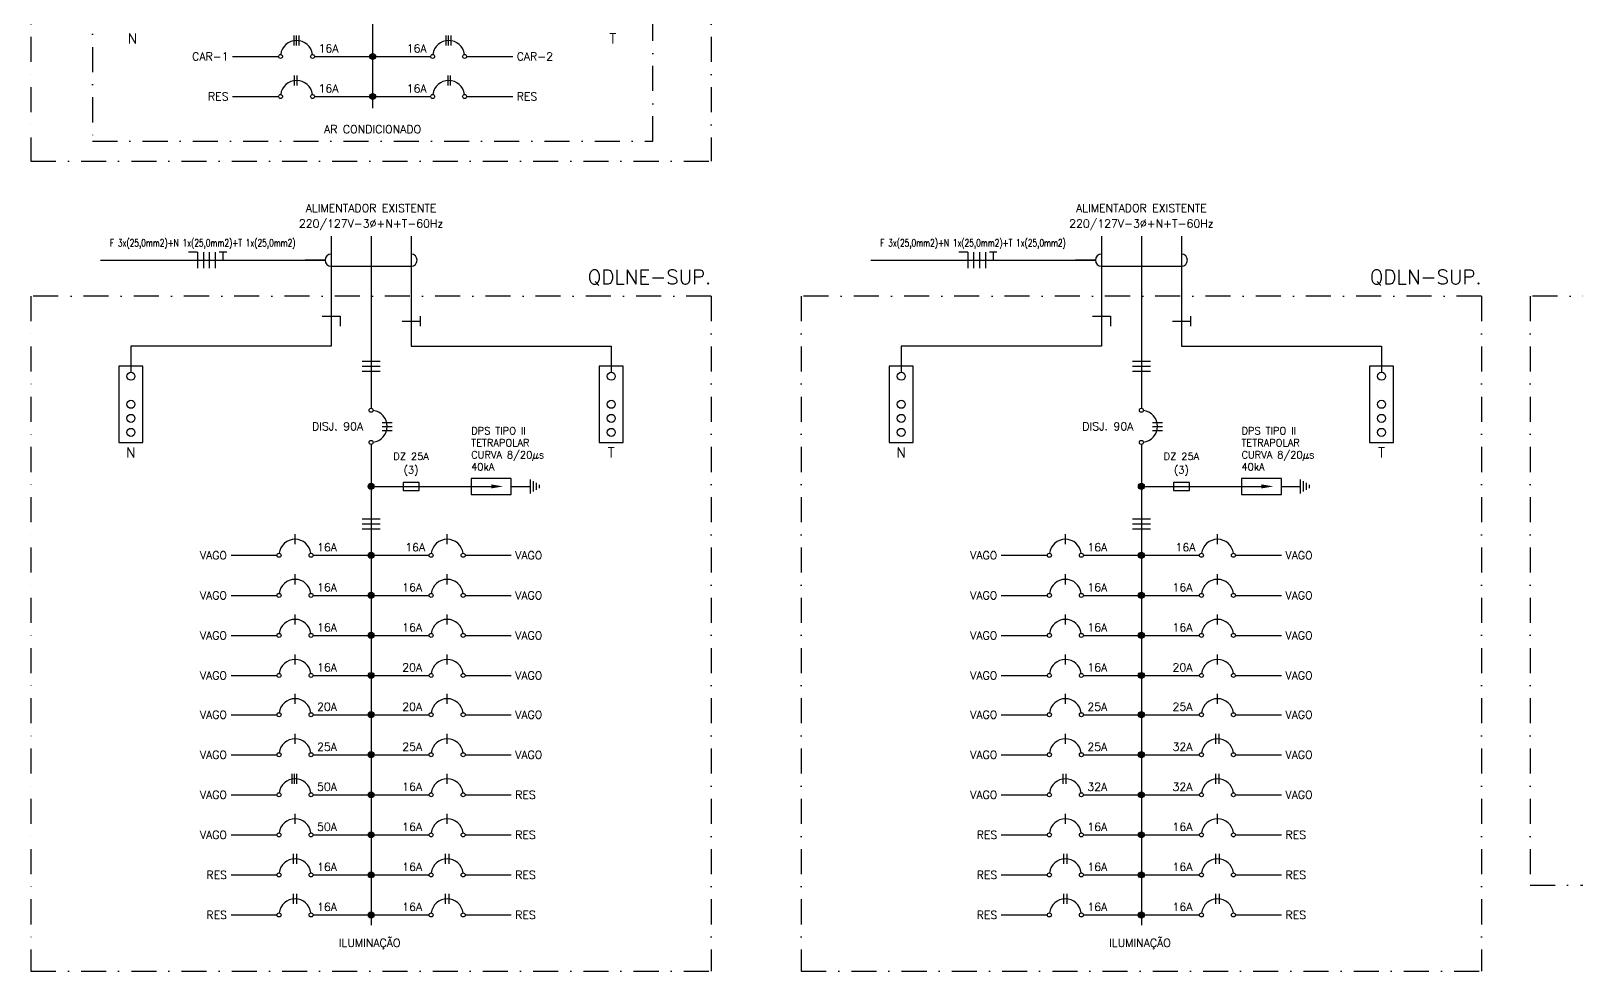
# Model space of a CAD drawing. Header units: millimetres. Extents: x 264 to 2008, y -909 to 432.
# Drawn here: x 264 to 1036, y -909 to -439 of the extents above; entities that cross this region are included whole.
import ezdxf
from ezdxf.enums import TextEntityAlignment as Align

# ---------------------------------------------------------------- set-up
doc = ezdxf.new("R2010")
doc.units = ezdxf.units.MM
doc.linetypes.add('DASHDOT2', pattern=[0.5, 0.25, -0.125, 0, -0.125])
for name, color, linetype in [('A-FINA', 2, 'Continuous'), ('A-SETA', 2, 'Continuous'), ('A-SIMBELET', 10, 'Continuous'), ('A-TEXTO', 7, 'Continuous'), ('EL-SIMB', 10, 'Continuous'), ('EL-TEXTO', 7, 'Continuous')]:
    doc.layers.add(name, color=color, linetype=linetype)
doc.styles.add('ROMANS', font='simplex.shx', dxfattribs={"height": 0.2, "bigfont": 'simp.shx'})
doc.styles.get("Standard").update_dxf_attribs({"font": 'romans.shx'})

msp = doc.modelspace()

# ---------------------------------------------------------------- linework, layer by layer
at = {"layer": 'A-FINA', "color": 7, "linetype": 'DASHDOT2', "ltscale": 50}
for p, q in [((263.69, 385.97), (263.69, -504.45)), ((603.69, 385.97), (603.69, -504.45)), ((263.69, -504.45), (603.69, -504.45)), ((263.69, -504.45), (603.69, -504.45)), ((263.69, -571.83), (263.69, -908.86)), ((603.69, -571.83), (263.69, -571.83)), ((603.69, -571.83), (603.69, -908.86)), ((648.61, -571.83), (648.61, -908.86)), ((988.61, -571.83), (648.61, -571.83)), ((988.61, -571.83), (988.61, -908.86)), ((1012.85, -571.83), (1012.85, -866.04)), ((1352.85, -571.83), (1012.85, -571.83)), ((1012.85, -866.04), (1352.85, -866.04)), ((263.69, -908.86), (603.69, -908.86)), ((648.61, -908.86), (988.61, -908.86))]:
    msp.add_line(p, q, dxfattribs=at)
msp.add_lwpolyline([(574.44, -372.11), (294.44, -372.11), (294.44, -494.45), (574.44, -494.45)], close=True, dxfattribs=at)
at = {"layer": 'A-SETA'}
for p, q in [((298.54, -553.83), (410.69, -553.83)), ((410.69, -553.83), (400.69, -553.83)), ((683.46, -553.83), (795.61, -553.83)), ((795.61, -553.83), (785.61, -553.83)), ((413.69, -556.83), (453.69, -556.83)), ((798.61, -556.83), (838.61, -556.83))]:
    msp.add_line(p, q, dxfattribs=at)
for centre, start, end in [((413.69, -553.83), 90, 270), ((453.69, -553.83), 270, 90), ((798.61, -553.83), 90, 270), ((838.61, -553.83), 270, 90)]:
    msp.add_arc(centre, 3, start, end, dxfattribs=at)
at = {"layer": 'A-SIMBELET'}
for p, q in [((346.92, -549.8), (342.46, -549.8)), ((346.92, -549.8), (346.92, -557.85)), ((349.86, -549.8), (349.86, -557.85)), ((352.81, -549.8), (352.81, -557.85)), ((355.76, -549.8), (355.76, -557.85)), ((361.52, -549.8), (357.74, -549.8)), ((359.63, -549.8), (359.63, -553.83)), ((731.83, -549.8), (727.38, -549.8)), ((731.83, -549.8), (731.83, -557.85)), ((734.78, -549.8), (734.78, -557.85)), ((737.73, -549.8), (737.73, -557.85)), ((740.67, -549.8), (740.67, -557.85)), ((746.44, -549.8), (742.65, -549.8)), ((744.55, -549.8), (744.55, -553.83))]:
    msp.add_line(p, q, dxfattribs=at)
at = {"layer": 'EL-SIMB', "color": 10}
for p, q in [((434.44, -416.11), (434.44, -477.85)), ((395.18, -446.61), (395.18, -441.61)), ((396.42, -446.61), (396.42, -441.61)), ((397.68, -446.61), (397.68, -441.61)), ((471.18, -446.61), (471.18, -441.61)), ((472.42, -446.61), (472.42, -441.61)), ((473.68, -446.61), (473.68, -441.61)), ((364.44, -452.11), (387.44, -452.11)), ((405.44, -452.11), (463.44, -452.11)), ((481.44, -452.11), (504.44, -452.11)), ((395.45, -466.61), (395.45, -461.61)), ((396.71, -466.61), (396.71, -461.61)), ((472.14, -466.61), (472.14, -461.61)), ((473.4, -466.61), (473.4, -461.61)), ((364.44, -472.11), (387.44, -472.11)), ((405.44, -472.11), (463.44, -472.11)), ((481.44, -472.11), (504.44, -472.11)), ((433.69, -541.83), (433.69, -627.83)), ((818.61, -541.83), (818.61, -627.83)), ((429.19, -604.33), (438.19, -604.33)), ((429.19, -606.83), (438.19, -606.83)), ((429.19, -609.33), (438.19, -609.33)), ((814.11, -604.33), (823.11, -604.33)), ((814.11, -606.83), (823.11, -606.83)), ((814.11, -609.33), (823.11, -609.33)), ((439.19, -634.83), (444.19, -634.83)), ((439.19, -636.83), (444.19, -636.83)), ((439.19, -638.83), (444.19, -638.83)), ((824.11, -634.83), (829.11, -634.83)), ((824.11, -636.83), (829.11, -636.83)), ((824.11, -638.83), (829.11, -638.83)), ((433.69, -645.83), (433.69, -885.97)), ((818.61, -645.83), (818.61, -885.97)), ((513.09, -663.36), (513.09, -670.29)), ((898.01, -663.36), (898.01, -670.29)), ((433.69, -666.83), (493.69, -666.83)), ((503.69, -666.83), (513.09, -666.83)), ((514.59, -664.23), (514.59, -669.42)), ((516.09, -665.09), (516.09, -668.56)), ((517.59, -665.96), (517.59, -667.69)), ((818.61, -666.83), (878.61, -666.83)), ((888.61, -666.83), (898.01, -666.83)), ((899.51, -664.23), (899.51, -669.42)), ((901.01, -665.09), (901.01, -668.56)), ((902.51, -665.96), (902.51, -667.69)), ((429.19, -682.96), (438.19, -682.96)), ((429.19, -685.46), (438.19, -685.46)), ((814.11, -682.96), (823.11, -682.96)), ((814.11, -685.46), (823.11, -685.46)), ((395.69, -695.73), (395.69, -690.73)), ((429.19, -687.96), (438.19, -687.96)), ((471.69, -695.73), (471.69, -690.73)), ((780.61, -695.73), (780.61, -690.73)), ((814.11, -687.96), (823.11, -687.96)), ((856.61, -695.73), (856.61, -690.73)), ((363.69, -701.23), (386.69, -701.23)), ((404.69, -701.23), (462.69, -701.23)), ((480.69, -701.23), (503.69, -701.23)), ((748.61, -701.23), (771.61, -701.23)), ((789.61, -701.23), (847.61, -701.23)), ((865.61, -701.23), (888.61, -701.23)), ((395.69, -715.73), (395.69, -710.73)), ((471.69, -715.73), (471.69, -710.73)), ((780.61, -715.73), (780.61, -710.73)), ((856.61, -715.73), (856.61, -710.73)), ((363.69, -721.23), (386.69, -721.23)), ((404.69, -721.23), (462.69, -721.23)), ((480.69, -721.23), (503.69, -721.23)), ((748.61, -721.23), (771.61, -721.23)), ((789.61, -721.23), (847.61, -721.23)), ((865.61, -721.23), (888.61, -721.23)), ((395.69, -735.73), (395.69, -730.73)), ((471.69, -735.73), (471.69, -730.73)), ((780.61, -735.73), (780.61, -730.73)), ((856.61, -735.73), (856.61, -730.73)), ((363.69, -741.23), (386.69, -741.23)), ((404.69, -741.23), (462.69, -741.23)), ((480.69, -741.23), (503.69, -741.23)), ((748.61, -741.23), (771.61, -741.23)), ((789.61, -741.23), (847.61, -741.23)), ((865.61, -741.23), (888.61, -741.23)), ((395.69, -755.73), (395.69, -750.73)), ((471.69, -755.73), (471.69, -750.73)), ((780.61, -755.73), (780.61, -750.73)), ((856.61, -755.73), (856.61, -750.73)), ((363.69, -761.23), (386.69, -761.23)), ((404.69, -761.23), (462.69, -761.23)), ((480.69, -761.23), (503.69, -761.23)), ((748.61, -761.23), (771.61, -761.23)), ((789.61, -761.23), (847.61, -761.23)), ((865.61, -761.23), (888.61, -761.23)), ((395.69, -775.33), (395.69, -770.33)), ((471.69, -775.33), (471.69, -770.33)), ((780.61, -775.33), (780.61, -770.33)), ((856.61, -775.33), (856.61, -770.33)), ((363.69, -780.83), (386.69, -780.83)), ((404.69, -780.83), (462.69, -780.83)), ((480.69, -780.83), (503.69, -780.83)), ((748.61, -780.83), (771.61, -780.83)), ((789.61, -780.83), (847.61, -780.83)), ((865.61, -780.83), (888.61, -780.83)), ((395.69, -795.33), (395.69, -790.33)), ((471.69, -795.33), (471.69, -790.33)), ((780.61, -795.33), (780.61, -790.33)), ((855.79, -795.33), (855.79, -790.33)), ((857.51, -795.33), (857.51, -790.33)), ((363.69, -800.83), (386.69, -800.83)), ((404.69, -800.83), (462.69, -800.83)), ((480.69, -800.83), (503.69, -800.83)), ((748.61, -800.83), (771.61, -800.83)), ((789.61, -800.83), (847.61, -800.83)), ((865.61, -800.83), (888.61, -800.83)), ((394.25, -815.33), (394.25, -810.33)), ((395.38, -815.33), (395.38, -810.33)), ((396.52, -815.33), (396.52, -810.33)), ((471.69, -815.33), (471.69, -810.33)), ((779.46, -815.33), (779.46, -810.33)), ((780.97, -815.33), (780.97, -810.33)), ((855.79, -815.33), (855.79, -810.33)), ((857.51, -815.33), (857.51, -810.33)), ((363.69, -820.83), (386.69, -820.83)), ((404.69, -820.83), (462.69, -820.83)), ((480.69, -820.83), (503.69, -820.83)), ((748.61, -820.83), (771.61, -820.83)), ((789.61, -820.83), (847.61, -820.83)), ((865.61, -820.83), (888.61, -820.83)), ((395.69, -835.33), (395.69, -830.33)), ((471.69, -835.33), (471.69, -830.33)), ((780.61, -835.33), (780.61, -830.33)), ((856.61, -835.33), (856.61, -830.33)), ((363.69, -840.83), (386.69, -840.83)), ((404.69, -840.83), (462.69, -840.83)), ((480.69, -840.83), (503.69, -840.83)), ((748.61, -840.83), (771.61, -840.83)), ((789.61, -840.83), (847.61, -840.83)), ((865.61, -840.83), (888.61, -840.83)), ((394.88, -855.33), (394.88, -850.33)), ((396.64, -855.33), (396.64, -850.33)), ((470.88, -855.33), (470.88, -850.33)), ((472.64, -855.33), (472.64, -850.33)), ((779.8, -855.33), (779.8, -850.33)), ((781.55, -855.33), (781.55, -850.33)), ((855.8, -855.33), (855.8, -850.33)), ((857.55, -855.33), (857.55, -850.33)), ((363.69, -860.83), (386.69, -860.83)), ((404.69, -860.83), (462.69, -860.83)), ((480.69, -860.83), (503.69, -860.83)), ((748.61, -860.83), (771.61, -860.83)), ((789.61, -860.83), (847.61, -860.83)), ((865.61, -860.83), (888.61, -860.83)), ((394.88, -875.33), (394.88, -870.33)), ((396.64, -875.33), (396.64, -870.33)), ((470.88, -875.33), (470.88, -870.33)), ((472.64, -875.33), (472.64, -870.33)), ((779.8, -875.33), (779.8, -870.33)), ((781.55, -875.33), (781.55, -870.33)), ((855.8, -875.33), (855.8, -870.33)), ((857.55, -875.33), (857.55, -870.33)), ((363.69, -880.83), (386.69, -880.83)), ((404.69, -880.83), (462.69, -880.83)), ((480.69, -880.83), (503.69, -880.83)), ((748.61, -880.83), (771.61, -880.83)), ((789.61, -880.83), (847.61, -880.83)), ((865.61, -880.83), (888.61, -880.83))]:
    msp.add_line(p, q, dxfattribs=at)
at = {"layer": 'EL-SIMB', "color": 160}
for p, q in [((413.69, -541.83), (413.69, -596.83)), ((798.61, -541.83), (798.61, -596.83)), ((409.19, -581.83), (418.19, -581.83)), ((418.19, -581.83), (418.19, -586.83)), ((794.11, -581.83), (803.11, -581.83)), ((803.11, -581.83), (803.11, -586.83)), ((313.69, -596.83), (313.69, -609.83)), ((413.69, -596.83), (313.69, -596.83)), ((698.61, -596.83), (698.61, -609.83)), ((798.61, -596.83), (698.61, -596.83))]:
    msp.add_line(p, q, dxfattribs=at)
at = {"layer": 'EL-SIMB', "color": 70}
for p, q in [((453.69, -541.83), (453.69, -596.83)), ((838.61, -541.83), (838.61, -596.83)), ((449.19, -584.33), (458.19, -584.33)), ((458.19, -581.83), (458.19, -586.83)), ((834.11, -584.33), (843.11, -584.33)), ((843.11, -581.83), (843.11, -586.83)), ((453.69, -596.83), (553.69, -596.83)), ((553.69, -596.83), (553.69, -609.83)), ((838.61, -596.83), (938.61, -596.83)), ((938.61, -596.83), (938.61, -609.83))]:
    msp.add_line(p, q, dxfattribs=at)
at = {"layer": 'EL-SIMB', "color": 10, "const_width": 1.5}
for points in [[(433.69, -452.11, 1), (435.19, -452.11, 1)], [(433.69, -452.11, 1), (435.19, -452.11, 1)], [(433.69, -472.11, 1), (435.19, -472.11, 1)], [(433.69, -472.11, 1), (435.19, -472.11, 1)], [(432.94, -666.83, 1), (434.44, -666.83, 1)], [(817.86, -666.83, 1), (819.36, -666.83, 1)], [(432.94, -701.23, 1), (434.44, -701.23, 1)], [(817.86, -701.23, 1), (819.36, -701.23, 1)], [(432.94, -721.23, 1), (434.44, -721.23, 1)], [(817.86, -721.23, 1), (819.36, -721.23, 1)], [(432.94, -741.23, 1), (434.44, -741.23, 1)], [(817.86, -741.23, 1), (819.36, -741.23, 1)], [(432.94, -761.23, 1), (434.44, -761.23, 1)], [(817.86, -761.23, 1), (819.36, -761.23, 1)], [(432.94, -780.83, 1), (434.44, -780.83, 1)], [(817.86, -780.83, 1), (819.36, -780.83, 1)], [(432.94, -800.83, 1), (434.44, -800.83, 1)], [(817.86, -800.83, 1), (819.36, -800.83, 1)], [(432.94, -820.83, 1), (434.44, -820.83, 1)], [(817.86, -820.83, 1), (819.36, -820.83, 1)], [(432.94, -840.83, 1), (434.44, -840.83, 1)], [(817.86, -840.83, 1), (819.36, -840.83, 1)], [(432.94, -860.83, 1), (434.44, -860.83, 1)], [(817.86, -860.83, 1), (819.36, -860.83, 1)], [(432.94, -880.83, 1), (434.44, -880.83, 1)], [(817.86, -880.83, 1), (819.36, -880.83, 1)]]:
    msp.add_lwpolyline(points, format="xyb", close=True, dxfattribs=at)
at = {"layer": 'EL-SIMB', "color": 160}
for points in [[(307.69, -644.83), (319.69, -644.83), (319.69, -606.83), (307.69, -606.83)], [(692.61, -644.83), (704.61, -644.83), (704.61, -606.83), (692.61, -606.83)]]:
    msp.add_lwpolyline(points, close=True, dxfattribs=at)
at = {"layer": 'EL-SIMB', "color": 70}
for points in [[(547.69, -644.83), (559.69, -644.83), (559.69, -606.83), (547.69, -606.83)], [(932.61, -644.83), (944.61, -644.83), (944.61, -606.83), (932.61, -606.83)]]:
    msp.add_lwpolyline(points, close=True, dxfattribs=at)
at = {"layer": 'EL-SIMB', "color": 10}
for points in [[(483.69, -662.83), (483.69, -670.83), (503.69, -670.83), (503.69, -662.83)], [(868.61, -662.83), (868.61, -670.83), (888.61, -670.83), (888.61, -662.83)], [(449.69, -668.83), (457.69, -668.83), (457.69, -664.83), (449.69, -664.83)], [(834.61, -668.83), (842.61, -668.83), (842.61, -664.83), (834.61, -664.83)]]:
    msp.add_lwpolyline(points, close=True, dxfattribs=at)
for centre, radius in [((388.44, -452.11), 1), ((404.44, -452.11), 1), ((434.44, -452.11), 1.5), ((434.44, -452.11), 1.5), ((464.44, -452.11), 1), ((480.44, -452.11), 1), ((434.44, -472.11), 1.5), ((434.44, -472.11), 1.5), ((388.44, -472.11), 1), ((404.44, -472.11), 1), ((464.44, -472.11), 1), ((480.44, -472.11), 1), ((433.69, -628.83), 1), ((818.61, -628.83), 1), ((433.69, -644.83), 1), ((818.61, -644.83), 1), ((433.69, -666.83), 1.5), ((818.61, -666.83), 1.5), ((387.69, -701.23), 1), ((403.69, -701.23), 1), ((433.69, -701.23), 1.5), ((463.69, -701.23), 1), ((479.69, -701.23), 1), ((772.61, -701.23), 1), ((788.61, -701.23), 1), ((818.61, -701.23), 1.5), ((848.61, -701.23), 1), ((864.61, -701.23), 1), ((387.69, -721.23), 1), ((403.69, -721.23), 1), ((433.69, -721.23), 1.5), ((463.69, -721.23), 1), ((479.69, -721.23), 1), ((772.61, -721.23), 1), ((788.61, -721.23), 1), ((818.61, -721.23), 1.5), ((848.61, -721.23), 1), ((864.61, -721.23), 1), ((387.69, -741.23), 1), ((403.69, -741.23), 1), ((433.69, -741.23), 1.5), ((463.69, -741.23), 1), ((479.69, -741.23), 1), ((772.61, -741.23), 1), ((788.61, -741.23), 1), ((818.61, -741.23), 1.5), ((848.61, -741.23), 1), ((864.61, -741.23), 1), ((387.69, -761.23), 1), ((403.69, -761.23), 1), ((433.69, -761.23), 1.5), ((463.69, -761.23), 1), ((479.69, -761.23), 1), ((772.61, -761.23), 1), ((788.61, -761.23), 1), ((818.61, -761.23), 1.5), ((848.61, -761.23), 1), ((864.61, -761.23), 1), ((387.69, -780.83), 1), ((403.69, -780.83), 1), ((433.69, -780.83), 1.5), ((463.69, -780.83), 1), ((479.69, -780.83), 1), ((772.61, -780.83), 1), ((788.61, -780.83), 1), ((818.61, -780.83), 1.5), ((848.61, -780.83), 1), ((864.61, -780.83), 1), ((387.69, -800.83), 1), ((403.69, -800.83), 1), ((433.69, -800.83), 1.5), ((463.69, -800.83), 1), ((479.69, -800.83), 1), ((772.61, -800.83), 1), ((788.61, -800.83), 1), ((818.61, -800.83), 1.5), ((848.61, -800.83), 1), ((864.61, -800.83), 1), ((387.69, -820.83), 1), ((403.69, -820.83), 1), ((433.69, -820.83), 1.5), ((463.69, -820.83), 1), ((479.69, -820.83), 1), ((772.61, -820.83), 1), ((788.61, -820.83), 1), ((818.61, -820.83), 1.5), ((848.61, -820.83), 1), ((864.61, -820.83), 1), ((387.69, -840.83), 1), ((403.69, -840.83), 1), ((433.69, -840.83), 1.5), ((463.69, -840.83), 1), ((479.69, -840.83), 1), ((772.61, -840.83), 1), ((788.61, -840.83), 1), ((818.61, -840.83), 1.5), ((848.61, -840.83), 1), ((864.61, -840.83), 1), ((387.69, -860.83), 1), ((403.69, -860.83), 1), ((433.69, -860.83), 1.5), ((463.69, -860.83), 1), ((479.69, -860.83), 1), ((772.61, -860.83), 1), ((788.61, -860.83), 1), ((818.61, -860.83), 1.5), ((848.61, -860.83), 1), ((864.61, -860.83), 1), ((387.69, -880.83), 1), ((403.69, -880.83), 1), ((433.69, -880.83), 1.5), ((463.69, -880.83), 1), ((479.69, -880.83), 1), ((772.61, -880.83), 1), ((788.61, -880.83), 1), ((818.61, -880.83), 1.5), ((848.61, -880.83), 1), ((864.61, -880.83), 1)]:
    msp.add_circle(centre, radius, dxfattribs=at)
at = {"layer": 'EL-SIMB', "color": 160}
for centre in [(313.69, -611.83), (698.61, -611.83), (313.69, -625.83), (698.61, -625.83), (313.69, -632.83), (698.61, -632.83), (313.69, -639.83), (698.61, -639.83)]:
    msp.add_circle(centre, 2, dxfattribs=at)
at = {"layer": 'EL-SIMB', "color": 70}
for centre in [(553.69, -611.83), (938.61, -611.83), (553.69, -625.83), (938.61, -625.83), (553.69, -632.83), (938.61, -632.83), (553.69, -639.83), (938.61, -639.83)]:
    msp.add_circle(centre, 2, dxfattribs=at)
at = {"layer": 'EL-SIMB', "color": 10}
for centre, start, end in [((396.44, -452.11), 7.16664, 172.83336), ((472.44, -452.11), 7.16664, 172.83336), ((396.44, -472.11), 7.16664, 172.83336), ((472.44, -472.11), 7.16664, 172.83336), ((433.69, -636.83), 277.16664, 82.83336), ((818.61, -636.83), 277.16664, 82.83336), ((395.69, -701.23), 7.16664, 172.83336), ((471.69, -701.23), 7.16664, 172.83336), ((780.61, -701.23), 7.16664, 172.83336), ((856.61, -701.23), 7.16664, 172.83336), ((395.69, -721.23), 7.16664, 172.83336), ((471.69, -721.23), 7.16664, 172.83336), ((780.61, -721.23), 7.16664, 172.83336), ((856.61, -721.23), 7.16664, 172.83336), ((395.69, -741.23), 7.16664, 172.83336), ((471.69, -741.23), 7.16664, 172.83336), ((780.61, -741.23), 7.16664, 172.83336), ((856.61, -741.23), 7.16664, 172.83336), ((395.69, -761.23), 7.16664, 172.83336), ((471.69, -761.23), 7.16664, 172.83336), ((780.61, -761.23), 7.16664, 172.83336), ((856.61, -761.23), 7.16664, 172.83336), ((395.69, -780.83), 7.16664, 172.83336), ((471.69, -780.83), 7.16664, 172.83336), ((780.61, -780.83), 7.16664, 172.83336), ((856.61, -780.83), 7.16664, 172.83336), ((395.69, -800.83), 7.16664, 172.83336), ((471.69, -800.83), 7.16664, 172.83336), ((780.61, -800.83), 7.16664, 172.83336), ((856.61, -800.83), 7.16664, 172.83336), ((395.69, -820.83), 7.16664, 172.83336), ((471.69, -820.83), 7.16664, 172.83336), ((780.61, -820.83), 7.16664, 172.83336), ((856.61, -820.83), 7.16664, 172.83336), ((395.69, -840.83), 7.16664, 172.83336), ((471.69, -840.83), 7.16664, 172.83336), ((780.61, -840.83), 7.16664, 172.83336), ((856.61, -840.83), 7.16664, 172.83336), ((395.69, -860.83), 7.16664, 172.83336), ((471.69, -860.83), 7.16664, 172.83336), ((780.61, -860.83), 7.16664, 172.83336), ((856.61, -860.83), 7.16664, 172.83336), ((395.69, -880.83), 7.16664, 172.83336), ((471.69, -880.83), 7.16664, 172.83336), ((780.61, -880.83), 7.16664, 172.83336), ((856.61, -880.83), 7.16664, 172.83336)]:
    msp.add_arc(centre, 8, start, end, dxfattribs=at)
for points in [[(493.69, -665.83), (493.69, -667.83), (499.69, -666.83)], [(878.61, -665.83), (878.61, -667.83), (884.61, -666.83)]]:
    msp.add_solid(points, dxfattribs=at)

# ---------------------------------------------------------------- texts
at = {"layer": 'A-TEXTO', "style": 'ROMANS', "width": 0.75}
for p in [(303.23, -547), (688.15, -547)]:
    msp.add_text('F 3x(25,0mm2)+N 1x(25,0mm2)+T 1x(25,0mm2)', height=3.6, dxfattribs=at).set_placement(p)
at = {"layer": 'EL-TEXTO', "color": 160, "style": 'ROMANS'}
for p in [(314.44, -443.11), (313.69, -649.83), (698.61, -649.83)]:
    msp.add_text('N', height=5, dxfattribs=at).set_placement(p, align=Align.MIDDLE)
at = {"layer": 'EL-TEXTO', "color": 10}
for s, height, p in [('16A', 4, (407.44, -450.11)), ('16A', 4, (407.44, -470.11)), ('DPS TIPO II', 3.6, (483.69, -640.83)), ('DPS TIPO II', 3.6, (868.61, -640.83)), ('TETRAPOLAR', 3.6, (483.69, -646.83)), ('CURVA 8/20µs', 3.6, (483.69, -652.83)), ('TETRAPOLAR', 3.6, (868.61, -646.83)), ('CURVA 8/20µs', 3.6, (868.61, -652.83)), ('40kA', 3.6, (483.69, -658.83)), ('40kA', 3.6, (868.61, -658.83)), ('16A', 4, (406.69, -699.23)), ('16A', 4, (791.61, -699.23)), ('16A', 4, (406.69, -719.23)), ('16A', 4, (449.24, -719.23)), ('16A', 4, (791.61, -719.23)), ('16A', 4, (834.16, -719.23)), ('16A', 4, (406.69, -739.23)), ('16A', 4, (449.24, -739.23)), ('16A', 4, (791.61, -739.23)), ('16A', 4, (834.16, -739.23)), ('16A', 4, (406.69, -759.23)), ('20A', 4, (449.24, -759.23)), ('16A', 4, (791.61, -759.23)), ('20A', 4, (834.16, -759.23)), ('20A', 4, (406.69, -778.83)), ('20A', 4, (449.24, -778.83)), ('25A', 4, (791.61, -778.83)), ('25A', 4, (834.16, -778.83)), ('25A', 4, (406.69, -798.83)), ('25A', 4, (449.24, -798.83)), ('25A', 4, (791.61, -798.83)), ('32A', 4, (834.16, -798.83)), ('50A', 4, (406.69, -818.83)), ('16A', 4, (449.24, -818.83)), ('32A', 4, (791.61, -818.83)), ('32A', 4, (834.16, -818.83)), ('50A', 4, (406.69, -838.83)), ('16A', 4, (449.24, -838.83)), ('16A', 4, (791.61, -838.83)), ('16A', 4, (834.16, -838.83)), ('16A', 4, (406.69, -858.83)), ('16A', 4, (449.24, -858.83)), ('16A', 4, (791.61, -858.83)), ('16A', 4, (834.16, -858.83)), ('16A', 4, (406.69, -878.83)), ('16A', 4, (449.24, -878.83)), ('16A', 4, (791.61, -878.83)), ('16A', 4, (834.16, -878.83))]:
    msp.add_text(s, height=height, dxfattribs=at).set_placement(p)
for p in [(461.44, -450.11), (461.44, -470.11), (460.69, -699.23), (845.61, -699.23)]:
    msp.add_text('16A', height=4, dxfattribs=at).set_placement(p, align=Align.RIGHT)
at = {"layer": 'EL-TEXTO', "color": 70, "style": 'ROMANS'}
for p in [(554.44, -443.11), (553.69, -649.83), (938.61, -649.83)]:
    msp.add_text('T', height=5, dxfattribs=at).set_placement(p, align=Align.MIDDLE)
at = {"layer": 'EL-TEXTO', "color": 10}
for s, p in [('CAR-1', (362.44, -452.11)), ('RES', (362.44, -472.11)), ('VAGO', (361.69, -701.23)), ('VAGO', (746.61, -701.23)), ('VAGO', (361.69, -721.23)), ('VAGO', (746.61, -721.23)), ('VAGO', (361.69, -741.23)), ('VAGO', (746.61, -741.23)), ('VAGO', (361.69, -761.23)), ('VAGO', (746.61, -761.23)), ('VAGO', (361.69, -780.83)), ('VAGO', (746.61, -780.83)), ('VAGO', (361.69, -800.83)), ('VAGO', (746.61, -800.83)), ('VAGO', (361.69, -820.83)), ('VAGO', (746.61, -820.83)), ('VAGO', (361.69, -840.83)), ('RES', (746.61, -840.83)), ('RES', (361.69, -860.83)), ('RES', (746.61, -860.83)), ('RES', (361.69, -880.83)), ('RES', (746.61, -880.83))]:
    msp.add_text(s, height=4, dxfattribs=at).set_placement(p, align=Align.MIDDLE_RIGHT)
for s, p in [('CAR-2', (506.44, -452.11)), ('RES', (506.44, -472.11)), ('VAGO', (505.69, -701.23)), ('VAGO', (890.61, -701.23)), ('VAGO', (505.69, -721.23)), ('VAGO', (890.61, -721.23)), ('VAGO', (505.69, -741.23)), ('VAGO', (890.61, -741.23)), ('VAGO', (505.69, -761.23)), ('VAGO', (890.61, -761.23)), ('VAGO', (505.69, -780.83)), ('VAGO', (890.61, -780.83)), ('VAGO', (505.69, -800.83)), ('VAGO', (890.61, -800.83)), ('RES', (505.69, -820.83)), ('VAGO', (890.61, -820.83)), ('RES', (505.69, -840.83)), ('RES', (890.61, -840.83)), ('RES', (505.69, -860.83)), ('RES', (890.61, -860.83)), ('RES', (505.69, -880.83)), ('RES', (890.61, -880.83))]:
    msp.add_text(s, height=4, dxfattribs=at).set_placement(p, align=Align.MIDDLE_LEFT)
at = {"layer": 'EL-TEXTO', "color": 10, "style": 'ROMANS'}
for s, p in [('AR CONDICIONADO', (434.44, -488.45)), ('ILUMINAÇÃO', (432.95, -894.82)), ('ILUMINAÇÃO', (817.87, -894.82))]:
    msp.add_text(s, height=4, dxfattribs=at).set_placement(p, align=Align.MIDDLE)
at = {"layer": 'EL-TEXTO', "color": 10}
for s, height, p in [('ALIMENTADOR EXISTENTE', 4, (433.69, -527.83)), ('ALIMENTADOR EXISTENTE', 4, (818.61, -527.83)), ('220/127V-3%%C+N+T-60Hz', 4, (433.69, -535.83)), ('220/127V-3%%C+N+T-60Hz', 4, (818.61, -535.83)), ('DZ 25A', 3.6, (453.69, -651.83)), ('(3)', 3.6, (453.69, -658.83)), ('DZ 25A', 3.6, (838.61, -651.83)), ('(3)', 3.6, (838.61, -658.83))]:
    msp.add_text(s, height=height, dxfattribs=at).set_placement(p, align=Align.MIDDLE)
at = {"layer": 'EL-TEXTO', "color": 10, "style": 'ROMANS'}
for s, p in [('QDLNE-SUP.', (603.69, -565.83)), ('QDLN-SUP.', (988.61, -565.83))]:
    msp.add_text(s, height=7.2, dxfattribs=at).set_placement(p, align=Align.RIGHT)
for p in [(429.69, -636.83), (814.61, -636.83)]:
    msp.add_text('DISJ. 90A', height=4, dxfattribs=at).set_placement(p, align=Align.MIDDLE_RIGHT)

doc.saveas('drawing.dxf')
